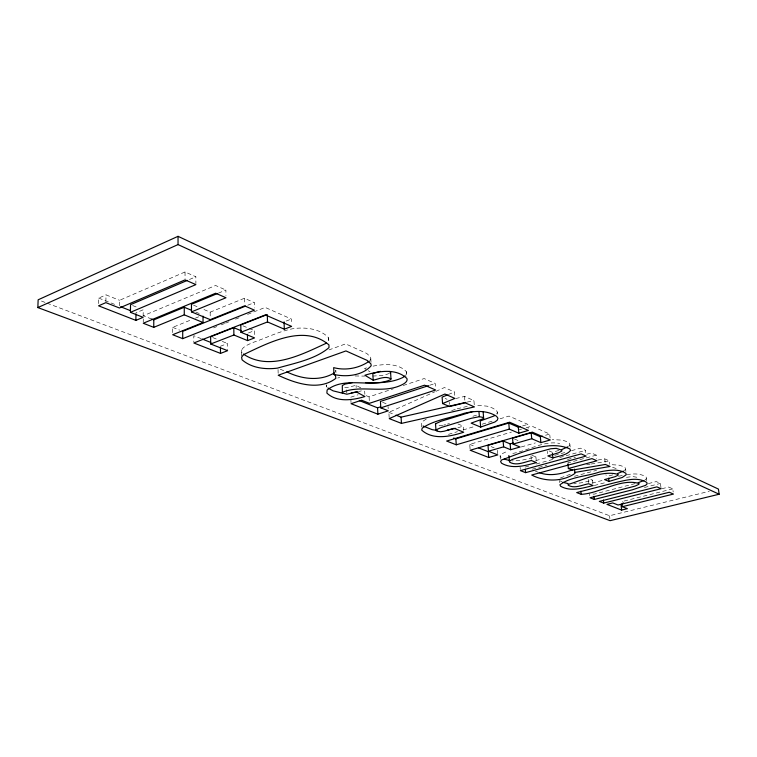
<?xml version="1.0" encoding="UTF-8"?>
<svg xmlns="http://www.w3.org/2000/svg" width="757" height="757" viewBox="0 0 757 757"><rect width="100%" height="100%" fill="white"/><g stroke="black" fill="none" stroke-linecap="round" stroke-linejoin="round"><path stroke-width="0.57" stroke-dasharray="3.79 2.84" d="M172.672 332.626L172.672 327.355L191.095 319.889M143.149 316.265L143.215 309.774L135.967 312.83M143.243 322.17L143.272 318.952M119.474 305.8L119.559 300.302L185.039 271.962L195.855 276.75L195.893 283.487M105.885 301.532L106.018 294.88L119.559 300.302M98.609 303.614L98.722 298.088L106.018 294.88M335.569 371.573L335.834 370.23L335.976 373.617M496.743 414.022L497.425 412.092L496.053 410.086L492.305 407.957L487.12 406.168L475.831 405.156M369.889 360.644L370.826 358.856L370.608 357.058L366.776 353.462L345.627 343.877L329.002 349.895M500.405 459.272L500.112 455.846L501.106 454.209L508.117 450.869M241.578 356.045L241.483 350.15C243.915 345.741 249.157 344.321 253.425 342.315C266.615 337.764 279.257 331.282 293.054 328.68C305.251 326.929 319.804 328.51 328.67 337.792L328.879 342.883M568.753 446.308L569.945 444.728L569.283 443.138L566.577 441.501L562.281 440.11L552.26 439.609M624.345 470.636L625.642 469.226L625.206 467.817L622.869 466.378L619.027 465.158L611.713 464.703M644.917 480.042L646.45 478.585L646.175 477.128C640.715 473.182 633.486 473.683 627.146 474.573M560.502 477.913L572.794 473.343M389.335 373.438L383.297 375.491L370.05 376.191M426.323 419.037L421.791 421.999L421.517 427.062M389.164 417.561L388.871 412.319L434.821 391.823M435.89 391.35L444.435 387.537L454.437 391.956L454.758 396.252M189.43 279.503L195.855 276.75M448.276 394.558L454.437 391.956M218.357 293.158L225.889 290.045L225.965 295.542M195.429 318.129L198.675 316.814M203.936 309.528L210.172 312.149L244.435 298.249L254.286 302.611L254.39 308.004M247.776 305.222L254.286 302.611M213.559 327.885L216.852 326.579M221.243 324.838L224.545 323.532M225.643 323.097L228.936 321.791M235.522 319.18L241.01 317.003M247.596 314.392L265.158 307.427L291.407 319.038L291.568 324.289M248.419 332.957L254.418 330.639L254.522 335.834M220.429 346.252L227.526 343.517L227.611 349.658M286.174 321.053L291.407 319.038M350.765 397.207L358.118 394.747M366.161 395.665L369.094 396.848L393.318 388.805M403.216 385.512L424.138 378.566L435.209 383.458L435.502 387.83M429.616 385.285L435.209 383.458M512.782 453.415C528.197 450.775 543.772 440.281 559.726 443.47M451.683 410.54L456.064 409.168M558.921 450.406L552.336 452.308L548.323 450.614M447.387 424.109L449.469 423.466M472.907 416.265L477.383 414.893M457.843 427.771L463.227 426.134L463.53 430.184M448.466 434.367L457.436 431.66M463.047 429.967L474.26 426.579M482.114 424.204L494.453 420.476M500.055 418.782L509.035 416.076L527.828 424.384L528.197 428.405M522.538 425.945L527.828 424.384M470.088 449.062L469.728 444.359L511.448 432.086M519.34 429.758L521.592 429.096M526.106 427.771L531.745 426.115L549.714 434.054L550.102 438M574.468 476.276L596.554 470.334M360.834 387.915L356.083 385.341L346.574 387.641L343.11 387.139M545.542 435.256L549.714 434.054M366.634 367.874L364.514 368.479L367.287 370.154M521.27 446.952L535.398 442.911M337.707 378.027L339.694 377.469M536.211 460.313L535.899 456.906L520.958 460.436L512.025 460.871M535.625 460.653L546.847 457.531M554.711 455.345L567.059 451.91M571.544 450.661L580.534 448.163L585.53 450.377L585.899 453.793M457.162 408.827L468.81 405.989M525.103 467.078L530.695 465.536M536.297 463.984L554.2 459.035M559.792 457.493L585.53 450.377M635.047 483.609L593.781 494.245L591.624 493.394M443.678 425.122L445.532 424.611M532.303 469.17L547.074 465.11M567.513 459.499L575.471 457.313M586.826 454.2L591.368 452.951L596.336 455.146L596.715 458.524M596.336 455.146L567.788 462.943L569.747 463.757M359.159 391.454L361.344 390.858M592.901 483.411L592.551 480.184L582.928 482.578L573.891 483.818M612.763 474.885L608.391 476.03L605.742 474.913M591.965 483.146L603.263 480.203M594.273 485.502L606.773 482.256M648.361 483.591L656.253 481.584L660.445 483.43L660.975 487.65M644.396 487.499L660.445 483.43M661.807 488.757L668.63 487.044L672.774 488.871L673.172 491.984M672.774 488.871L621.771 501.607L623.777 502.411M46.991 303.15L609.565 515.735L709.262 491.321M455.705 398.551L464.543 396.413L473.929 400.567L474.26 404.796M618.545 476.285L622.774 475.368M467.107 402.118L473.929 400.567M373.078 366.142C383.979 363.89 398.201 363.029 406.462 371.734L406.727 376.21M597.907 460.038L604.748 458.856L609.394 460.909L609.773 464.249M586.675 464.798L590.082 464.211M591.217 464.022L609.394 460.909M626.465 477.336L632.634 476.56L637.271 477.307M442.798 425.254L438.369 425.557M355.09 375.964L364.637 376.106M612.583 467.324L617.542 468.962M41.465 301.059L45.884 302.724M98.722 298.088L115.159 304.588M151.693 319.057L143.31 315.735L215.575 285.484L225.889 290.045M172.672 327.355L179.702 330.137M201.258 338.672L193.801 335.72L193.83 341.946M535.417 471.166L538.606 472.425M280.204 369.246L284.585 370.977M388.871 412.319L393.962 414.334M469.728 444.359L475.178 446.526M132.645 305.544L137.925 307.654M212.755 337.603L218.035 339.713M222.255 341.407L227.526 343.517M382.588 402.289L386.874 404.011M491.094 446.611L494.189 447.86M531.849 455.241L535.899 456.906M590.772 479.455L592.551 480.184M457.9 423.939L463.227 426.134M195.722 312.026L200.927 314.193M514.533 439.06L519.529 441.151M193.537 305.166L198.731 307.351M242.902 325.803L248.135 328.008M249.176 328.443L254.418 330.639M445.097 398.437L447.084 399.299M560.066 480.837L561.855 481.812M368.214 370.712L370.059 371.829M500.112 455.846L501.058 457.493M326.617 386.467L326.267 384.906L326.447 389.335M241.483 350.15L241.937 352.753M646.45 478.585L646.715 480.723M625.642 469.226L625.897 471.412M604.748 458.856L605.117 462.205M609.565 515.735L609.896 518.696M588.208 479.427L588.549 482.663M589.58 493.592L589.807 495.684M569.945 444.728L570.182 447.037M559.499 480.449L559.707 482.616M547.434 451.333L547.661 453.632M530.941 455.969L531.263 459.385M520.106 467.268L520.305 469.501M497.425 412.092L497.604 414.155M497.377 450.264L497.671 453.736M464.543 396.413L464.864 400.68M449.223 402.279L449.374 404.399M388.067 406.575L388.18 408.704M370.826 358.856L371.006 362.291M369.094 396.848L369.369 402.241M364.685 391.066L364.855 394.34M356.083 385.341L356.187 387.546M350.87 399.374L351.011 402.62M346.668 389.846L346.82 393.138M278.046 369.52L278.169 374.09M244.435 298.249L244.549 304.768M328.67 337.792L328.708 340.527M210.172 312.149L210.219 317.505M185.039 271.962L185.049 278.746M406.462 371.734A20.127 7.523 -3.1 0 1 405.714 375.207"/><path stroke-width="1.14" d="M719.15 494.226L178.037 244.587L178.037 236.326L38.143 299.8L37.85 307.569L610.114 520.674L719.15 494.226L718.431 489.079L178.037 236.326M217.278 293.602L191.455 304.295L191.483 311.884L225.993 297.747L215.66 293.233L143.234 323.248L153.747 327.346L153.794 319.88L184.263 307.276L191.549 310.304M130.431 312.329L195.893 284.604L185.058 279.872L119.436 307.995L105.866 302.639L98.561 305.819L135.881 320.381L143.139 317.344L130.431 312.329L130.526 304.692L187.291 280.412M135.881 320.381L135.957 313.909M342.372 393.025L342.609 392.192C361.477 384.471 383.837 394.35 402.61 384.452A20.165 7.447 -3.1 0 0 406.869 378.443C395.939 367.893 378.065 371.195 364.855 375.254L373.182 380.222C378.708 379.068 385.587 375.444 390.972 378.916L390.631 379.683C370.731 388.426 345.4 375.775 327.119 390.006L326.882 393.091C336.893 402.601 352.838 400.207 364.959 396.526L356.405 391.956L346.867 394.236L342.372 393.025L342.315 385.568L344.955 384.121L352.317 382.654M390.252 372.974L390.593 372.198L389.486 371.413M509.347 461.25L512.243 459.471L518.469 457.521L550.784 448.759L556.215 448.343L561.779 450.178L561.864 451.04L558.647 452.762L547.879 455.922L552.894 458.013C558.77 455.856 566.312 455.563 570.541 450.5L569.879 448.929C548.579 439.448 521.819 452.866 501.588 459.953L500.595 461.562L501.541 463.199C512.29 469.491 525.282 465.65 536.429 462.584L531.367 460.53C524.402 462.007 516.397 466.227 509.565 462.13L508.846 455.534M369.179 361.25C359.14 368.252 345.58 370.845 333.676 367.628L333.96 374.441L335.502 375.718L335.853 378.349C318.915 391.312 295.4 383.402 278.197 375.235L345.94 350.926L367.126 360.389L370.958 363.956L371.185 365.726C362.594 375.633 346.309 377.327 333.96 374.441M435.909 429.91L441.34 427.459L471.27 418.29L479.361 416.7L482.597 417.325L483.666 418.602L471.147 423.125L480.667 427.099L494.879 422.009L497.264 420.201L497.955 418.29L496.573 416.303C486.969 410.076 474.771 410.739 464.079 413.322C450.216 418.195 434.49 419.813 422.188 428.159L421.715 430.127C433.042 440.385 450.472 436.534 463.681 432.209L454.086 428.311L444.104 431.235L440.565 431.764L437.111 431.206L436.023 430.572L435.493 423.788L440.915 421.308L472.888 411.496M334.329 372.917C319.757 381.698 301.409 379.068 286.771 371.848M326.399 343.186C301.693 354.541 269.378 371.602 243.394 354.087M567.845 446.829L561.978 449.459M623.446 471.109L617.693 473.466M494.359 415.848L480.175 420.987L480.667 427.099M643.876 480.534L638.189 482.701M572.576 469.681C562.309 473.882 550.339 476.626 539.542 472.728M37.85 307.569L178.037 244.587M447.255 394.984L442.116 397.151L442.571 403.557L449.535 406.528L465.025 402.809L474.431 406.906L401.456 423.39L389.221 418.612L444.898 394.037L454.91 398.409L442.571 403.557M153.747 327.346L184.273 314.836L203.056 322.52L203.018 316.123M203.056 322.52L172.662 334.726L182.721 338.653L254.437 310.162L244.577 305.856L210.238 319.643L191.483 311.884M245.609 306.093L182.711 331.329L182.721 338.653M241.133 330.733L233.79 327.686L210.645 336.761L210.711 344.009L227.62 350.68L220.505 353.396L193.83 342.987L265.338 314.921L291.634 326.39L284.301 329.191L267.495 321.943L240.925 332.266L240.802 324.933L267.316 314.524M210.711 344.009L233.894 335.001L247.558 340.593L254.56 337.906L240.925 332.266M428.5 385.654L380.449 401.428L380.79 407.843L388.303 410.824L377.894 414.183L351.068 403.699L361.591 400.207L369.425 403.32L424.573 385.181L435.654 390.016L380.79 407.843M359.338 400.604L377.554 407.834L380.676 406.812M453.708 438.01L455.846 438.861L508.77 423.049L518.308 427.194L520.428 426.57M456.282 444.804L509.3 429.115L518.848 433.212L528.386 430.421L509.575 422.217L446.639 441.038L456.282 444.804L455.846 438.861M513.274 442.968L510.142 443.867L503.112 440.962L488 445.362L488.473 451.21L497.765 454.9L488.729 457.483L470.182 450.235L532.303 432.124L550.292 439.968L540.895 442.656L531.736 438.729L513.057 444.113L512.536 438.218L531.177 432.786L540.328 436.761L542.419 436.155M488.473 451.21L503.613 446.838L510.653 449.715L520.059 447.018L513.057 444.113M380.402 371.365L372.832 373.504L373.182 380.222M525.613 472.652L586.145 456.074L581.139 453.897L520.4 470.627L525.613 472.652L525.301 469.312M567.901 464.06L568.356 468.517L596.961 460.786L591.983 458.619L531.679 475.018C544.889 481.954 562.886 481.944 575.036 473.362L574.412 469.151M455.742 428.33L447.378 430.137M608.997 481.433L622.282 477.468L626.276 474.686L625.84 473.286C618.128 468.29 608.287 470.343 599.828 471.914C586.893 476.513 571.024 476.446 559.925 484.773L560.596 486.231C570.636 491.993 582.71 488.085 593.138 485.549L588.662 483.742C582.105 484.925 574.61 488.965 568.195 485.246L568.1 484.461C582.701 480.175 602.714 469.766 618.166 474.431L618.147 475.188L614.958 476.73L604.578 479.588L608.997 481.433L608.628 478.197M581.196 494.321C599.686 493.564 620.428 477.951 639.097 483.486L638.87 484.329L635.095 486.098L590.034 497.775L594.34 499.45L632.332 489.817L645.56 485.36L647.103 483.922L646.828 482.474C637.28 476.418 625.32 480.487 615.167 482.625L576.702 492.58L581.196 494.321L580.865 491.161M603.707 503.102L661.107 488.7L656.906 486.874L599.326 501.399L603.707 503.102L603.367 500.008M622.358 506.698L673.437 494.066L669.292 492.258L618.053 505.004L612.763 502.922L606.963 504.37L621.629 510.095L627.373 508.676L622.358 506.698L622.008 503.642M395.996 415.139L401.087 417.154L465.962 402.383M358.061 391.748L351.286 392.892M574.752 472.463L610.028 466.473L605.373 464.448L572.273 470.135L568.356 468.517M365.461 382.673C377.828 383.004 390.744 383.07 402.204 377.8A20.127 7.523 -3.1 0 0 405.08 375.879M568.005 483.562L562.754 482.304M510 460.587L504.171 459.149M437.177 430.449L432.143 429.654L423.049 426.011M341.748 392.997L333.108 390.849L327.876 387.972M120.628 306.755L130.488 310.663M151.693 319.057L153.794 319.88M202.318 339.089L210.843 342.457M478.443 447.822L488.256 451.702L488.729 457.483M435.493 423.788L435.606 424.45M621.052 505.033L621.629 510.095M594.008 496.327L594.34 499.45M552.449 453.452L552.894 458.013M540.328 436.761L540.895 442.656M531.177 432.786L531.736 438.729M518.308 427.194L518.848 433.212M508.77 423.049L509.3 429.115M510.142 443.867L510.653 449.715M503.112 440.962L503.613 446.838M483.666 418.602L483.127 411.761M478.944 411.505L479.361 416.7M401.087 417.154L401.456 423.39M390.593 372.198L390.972 378.916M377.554 407.834L377.894 414.183M284.083 321.857L284.301 329.191M267.344 315.584L267.495 321.943M247.444 334.376L247.558 340.593M233.79 327.686L233.894 335.001M220.438 347.274L220.505 353.396M184.263 307.276L184.273 314.836M243.48 354.664L241.606 357.228L242.06 359.802C251.494 368.063 265.347 369.69 277.431 368.129C294.7 363.133 315.215 359.338 328.992 347.633L328.964 344.918C303.869 323.608 268.309 342.997 243.48 354.664"/></g></svg>
